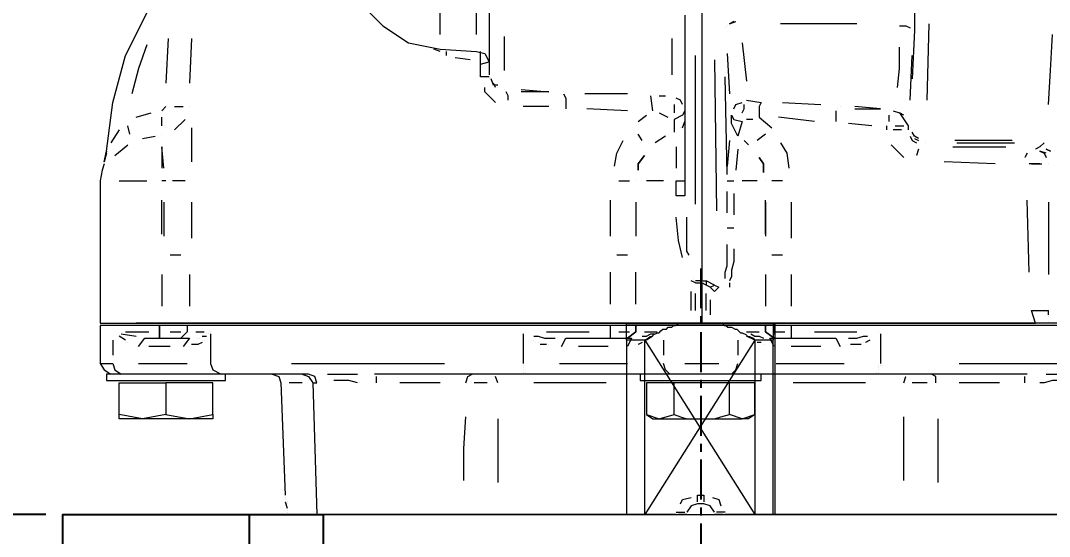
# Model space of a CAD drawing. Header units: millimetres. Extents: x 3426 to 5580, y 1375 to 2906.
# Drawn here: x 3754 to 3958.9, y 2436.8 to 2539.6 of the extents above; entities that cross this region are included whole.
import ezdxf

# ---------------------------------------------------------------- set-up
doc = ezdxf.new("R2010")
doc.units = ezdxf.units.MM
doc.linetypes.add('CENTER', pattern=[50.8, 31.75, -6.35, 6.35, -6.35])
for name, color, linetype in [('IA-DIBUJO', 3, 'Continuous'), ('IA-DIM', 7, 'Continuous'), ('IA-EJES', 4, 'CENTER')]:
    doc.layers.add(name, color=color, linetype=linetype)
doc.styles.add('ING-AMB', font='romans.shx', dxfattribs={"width": 0.75, "oblique": 15})
doc.dimstyles.new('ING-AMB 4', dxfattribs={"dimscale": 4, "dimtxt": 3, "dimasz": 2.5, "dimexe": 1, "dimexo": 1, "dimgap": 1, "dimtad": 1, "dimdec": 0, "dimzin": 0, "dimdsep": 46, "dimtxsty": 'ING-AMB', "dimcen": 0.1, "dimclrd": 7, "dimclre": 7, "dimclrt": 2, "dimadec": 0, "dimazin": 0, "dimtfac": 1, "dimtdec": 0, "dimtmove": 0, "dimatfit": 0, "dimfxl": 1.25, "dimtolj": 1, "dimtzin": 0, "dimarcsym": 1})

# ---------------------------------------------------------------- blocks, each defined once
blk = doc.blocks.new('*D11')
at = {"layer": 'Defpoints', "color": 0, "transparency": 16777216}
for p in [(3763.08, 2441.17), (3499.62, 2271.45), (3762.46, 2271.45)]:
    blk.add_point(p, dxfattribs=at)
at = {"layer": 'IA-DIM', "color": 7, "lineweight": -2, "transparency": 16777216}
for p, q in [((3759.08, 2441.17), (3495.62, 2441.17)), ((3499.62, 2431.17), (3499.62, 2281.45)), ((3758.46, 2271.45), (3495.62, 2271.45))]:
    blk.add_line(p, q, dxfattribs=at)
at = {"layer": 'IA-DIM', "color": 7, "transparency": 16777216}
for points in [[(3497.95, 2431.17), (3501.29, 2431.17), (3499.62, 2441.17)], [(3497.95, 2281.45), (3501.29, 2281.45), (3499.62, 2271.45)]]:
    blk.add_solid(points, dxfattribs=at)
at = {"layer": 'IA-DIM', "color": 2, "transparency": 16777216, "insert": (3489.62, 2356.31), "char_height": 12, "attachment_point": 5, "rotation": 90, "style": 'ING-AMB'}
blk.add_mtext('\\A1;120', dxfattribs=at)
blk = doc.blocks.new('*D25')
at = {"layer": 'Defpoints', "color": 0, "transparency": 16777216}
for p in [(3499.62, 2788.73), (3889.66, 2788.73), (3762.46, 2441.17)]:
    blk.add_point(p, dxfattribs=at)
at = {"layer": 'IA-DIM', "color": 7, "lineweight": -2, "transparency": 16777216}
for p, q in [((3885.66, 2788.73), (3495.62, 2788.73)), ((3499.62, 2451.17), (3499.62, 2778.73)), ((3758.46, 2441.17), (3495.62, 2441.17))]:
    blk.add_line(p, q, dxfattribs=at)
at = {"layer": 'IA-DIM', "color": 7, "transparency": 16777216}
for points in [[(3497.95, 2778.73), (3501.29, 2778.73), (3499.62, 2788.73)], [(3497.95, 2451.17), (3501.29, 2451.17), (3499.62, 2441.17)]]:
    blk.add_solid(points, dxfattribs=at)
at = {"layer": 'IA-DIM', "color": 2, "transparency": 16777216, "insert": (3489.62, 2614.95), "char_height": 12, "attachment_point": 5, "rotation": 90, "style": 'ING-AMB'}
blk.add_mtext('\\A1;355', dxfattribs=at)
blk = doc.blocks.new('*D26')
at = {"layer": 'Defpoints', "color": 0, "transparency": 16777216}
for p in [(3889.66, 2788.73), (3443.72, 1538.54), (3857.07, 1538.54)]:
    blk.add_point(p, dxfattribs=at)
at = {"layer": 'IA-DIM', "color": 7, "lineweight": -2, "transparency": 16777216}
for p, q in [((3885.66, 2788.73), (3439.72, 2788.73)), ((3443.72, 2778.73), (3443.72, 1548.54)), ((3853.07, 1538.54), (3439.72, 1538.54))]:
    blk.add_line(p, q, dxfattribs=at)
at = {"layer": 'IA-DIM', "color": 7, "transparency": 16777216}
for points in [[(3442.05, 2778.73), (3445.38, 2778.73), (3443.72, 2788.73)], [(3442.05, 1548.54), (3445.38, 1548.54), (3443.72, 1538.54)]]:
    blk.add_solid(points, dxfattribs=at)
at = {"layer": 'IA-DIM', "color": 2, "transparency": 16777216, "insert": (3433.72, 2163.63), "char_height": 12, "attachment_point": 5, "rotation": 90, "style": 'ING-AMB'}
blk.add_mtext('\\A1;1227', dxfattribs=at)

msp = doc.modelspace()

# ---------------------------------------------------------------- linework, layer by layer
at = {"layer": 'IA-DIBUJO', "color": 8, "lineweight": 18}
for points in [[(3847.33, 2580.03), (3847.33, 2579.18), (3847.33, 2541.93), (3847.33, 2528.8)], [(3886.27, 2563.52), (3887.12, 2562.25), (3888.39, 2561.82), (3889.66, 2561.4), (3889.66, 2547.43), (3889.66, 2487.74), (3890.51, 2487.74)], [(3771.13, 2513.56), (3770.7, 2511.45), (3771.13, 2513.56), (3772.4, 2523.3), (3774.94, 2532.61), (3779.17, 2541.08), (3780.02, 2542.77), (3788.06, 2556.32), (3788.48, 2558.86), (3788.06, 2556.74)], [(3819.39, 2548.7), (3821.93, 2542.77), (3826.16, 2538.54), (3831.24, 2535.15), (3837.59, 2533.88), (3844.79, 2533.46), (3846.48, 2533.04), (3847.33, 2531.34)], [(3931.99, 2546.58), (3931.99, 2537.69), (3931.57, 2527.96)], [(3837.59, 2536.85), (3837.59, 2541.93)], [(3844.79, 2536.85), (3844.79, 2541.5)], [(3886.27, 2540.66), (3886.27, 2539.81), (3886.27, 2504.67), (3884.58, 2504.67)], [(3894.32, 2538.12), (3894.32, 2538.12)], [(3894.74, 2538.54), (3894.74, 2538.54)], [(3896.01, 2539.39), (3895.16, 2538.96), (3896.43, 2539.39)], [(3895.16, 2538.96), (3895.16, 2538.96)], [(3896.43, 2539.39), (3896.43, 2539.39)], [(3920.56, 2538.96), (3905.32, 2538.96)], [(3929.03, 2538.54), (3930.3, 2538.54), (3931.15, 2538.12)], [(3931.15, 2538.12), (3931.15, 2538.12)], [(3934.53, 2523.72), (3934.96, 2538.96)], [(3783.4, 2536), (3782.98, 2527.11)], [(3788.06, 2536), (3787.64, 2527.11)], [(3850.29, 2536.42), (3850.29, 2529.65)], [(3883.73, 2528.8), (3883.73, 2536)], [(3931.57, 2537.69), (3931.57, 2537.69)], [(3958.66, 2522.88), (3959.09, 2529.65), (3959.51, 2536.85)], [(3779.17, 2534.73), (3777.48, 2530.07), (3776.21, 2524.99)], [(3897.7, 2535.15), (3898.55, 2527.53)], [(3928.61, 2526.26), (3929.03, 2530.07), (3929.03, 2534.31)], [(3837.59, 2533.46), (3836.32, 2533.88)], [(3838.86, 2532.61), (3838.86, 2533.46)], [(3838.86, 2533.46), (3838.86, 2533.46)], [(3843.52, 2531.77), (3840.55, 2532.19)], [(3844.79, 2533.46), (3844.79, 2533.46)], [(3845.63, 2530.92), (3845.63, 2532.19), (3845.63, 2533.46)], [(3888.39, 2502.98), (3888.39, 2532.61)], [(3894.74, 2533.04), (3895.16, 2524.99)], [(3931.15, 2523.72), (3931.57, 2532.61)], [(3847.33, 2528.38), (3845.63, 2528.38), (3845.63, 2530.92), (3847.33, 2531.34)], [(3892.2, 2531.77), (3892.62, 2501.71)], [(3847.33, 2528.8), (3847.33, 2528.8)], [(3847.33, 2527.96), (3847.33, 2527.96)], [(3849.02, 2526.69), (3848.17, 2526.69), (3847.75, 2527.96)], [(3894.74, 2508.91), (3894.32, 2528.38)], [(3848.6, 2523.3), (3846.48, 2525.42), (3846.48, 2526.26)], [(3848.6, 2526.26), (3848.17, 2527.11)], [(3849.02, 2526.26), (3849.02, 2526.26)], [(3850.29, 2525.84), (3850.29, 2525.84)], [(3853.68, 2525.84), (3859.18, 2525.42), (3853.68, 2525.42)], [(3851.14, 2523.72), (3851.14, 2524.57), (3850.71, 2525.42)], [(3850.71, 2525.42), (3850.71, 2525.42)], [(3862.14, 2525.42), (3862.14, 2525.42)], [(3862.14, 2524.99), (3862.57, 2524.15), (3862.57, 2523.3), (3862.57, 2522.03)], [(3874.84, 2524.99), (3866.38, 2524.99)], [(3879.92, 2521.61), (3879.5, 2524.57)], [(3881.19, 2524.57), (3882.46, 2524.57)], [(3885.85, 2522.88), (3885.43, 2523.72), (3884.58, 2524.15)], [(3898.55, 2523.72), (3901.51, 2523.3), (3901.09, 2522.45), (3901.09, 2521.61), (3901.09, 2520.34), (3903.63, 2518.22)], [(3782.13, 2521.61), (3782.98, 2522.45)], [(3784.67, 2522.45), (3786.37, 2522.45)], [(3787.64, 2522.45), (3787.64, 2522.45)], [(3859.18, 2522.45), (3854.1, 2522.45)], [(3874.84, 2521.61), (3866.8, 2522.03)], [(3884.16, 2522.88), (3884.16, 2521.18)], [(3896.01, 2522.03), (3896.43, 2522.88), (3897.7, 2523.3)], [(3897.7, 2521.18), (3898.13, 2522.03), (3898.13, 2522.88)], [(3901.51, 2523.3), (3901.51, 2523.3)], [(3905.75, 2523.3), (3913.37, 2522.88)], [(3916.75, 2522.03), (3916.75, 2522.03)], [(3917.18, 2522.45), (3917.18, 2522.45)], [(3920.14, 2522.03), (3925.22, 2522.03), (3920.14, 2522.45)], [(3928.18, 2522.03), (3928.18, 2522.03)], [(3777.05, 2520.34), (3780.02, 2521.18)], [(3782.13, 2518.64), (3782.13, 2520.34)], [(3786.79, 2519.91), (3786.79, 2519.91)], [(3876.96, 2519.49), (3878.65, 2520.76)], [(3881.19, 2521.18), (3882.89, 2520.34)], [(3886.27, 2521.61), (3885.85, 2520.76), (3884.16, 2519.91), (3884.16, 2517.37)], [(3899.82, 2519.91), (3898.55, 2519.91)], [(3912.1, 2519.49), (3904.9, 2520.34)], [(3916.33, 2521.61), (3916.33, 2520.34), (3916.33, 2519.49)], [(3926.91, 2520.76), (3926.91, 2519.49)], [(3927.76, 2521.61), (3929.03, 2521.18), (3930.72, 2518.64), (3930.72, 2517.8)], [(3929.88, 2520.76), (3929.03, 2521.18)], [(3930.3, 2520.34), (3930.3, 2520.34)], [(3773.67, 2517.8), (3771.97, 2515.26)], [(3775.78, 2516.95), (3775.36, 2518.64)], [(3784.67, 2517.8), (3784.67, 2517.8)], [(3788.06, 2518.22), (3788.06, 2511.45)], [(3885.43, 2518.22), (3885.43, 2518.22)], [(3885.85, 2518.22), (3886.27, 2519.49)], [(3923.53, 2518.64), (3918.87, 2519.07)], [(3926.49, 2517.8), (3926.49, 2518.64)], [(3929.45, 2517.8), (3927.76, 2517.8)], [(3928.18, 2518.64), (3929.88, 2518.64)], [(3930.72, 2518.64), (3930.72, 2518.64)], [(3931.15, 2518.22), (3931.15, 2518.22)], [(3931.15, 2518.22), (3931.15, 2518.22)], [(3778.32, 2516.1), (3780.86, 2516.53)], [(3782.13, 2516.95), (3782.13, 2516.95)], [(3872.3, 2510.6), (3872.73, 2513.14), (3874, 2515.68)], [(3877.81, 2515.68), (3876.96, 2516.95)], [(3876.96, 2516.95), (3876.96, 2516.95)], [(3882.46, 2516.53), (3880.35, 2515.26)], [(3895.16, 2515.68), (3894.74, 2510.6)], [(3898.13, 2515.68), (3898.97, 2514.83)], [(3902.36, 2516.95), (3900.67, 2515.68)], [(3900.67, 2515.68), (3900.67, 2515.68)], [(3931.15, 2516.53), (3931.57, 2515.68), (3932.42, 2515.26)], [(3932.84, 2516.1), (3931.99, 2516.53), (3931.57, 2517.37)], [(3931.57, 2516.53), (3931.57, 2516.53)], [(3931.99, 2516.1), (3932.84, 2515.68)], [(3951.47, 2515.68), (3940.04, 2515.68)], [(3771.13, 2513.56), (3771.13, 2513.56)], [(3771.13, 2513.56), (3771.13, 2513.56)], [(3772.82, 2512.72), (3775.36, 2514.83)], [(3782.56, 2510.18), (3782.13, 2514.41), (3782.13, 2510.18)], [(3884.58, 2514.41), (3884.58, 2513.56), (3884.58, 2512.29), (3884.58, 2510.18)], [(3896.86, 2513.99), (3896.43, 2509.75)], [(3905.32, 2515.26), (3906.59, 2513.14), (3907.02, 2510.18)], [(3929.88, 2512.29), (3927.34, 2514.83)], [(3927.34, 2514.83), (3927.34, 2514.83)], [(3932.84, 2513.99), (3932.42, 2512.72)], [(3934.11, 2515.26), (3934.11, 2515.26)], [(3934.11, 2515.26), (3934.11, 2515.26)], [(3939.61, 2514.41), (3950.2, 2514.41)], [(3940.46, 2515.26), (3951.89, 2515.26)], [(3957.82, 2515.26), (3956.97, 2514.41), (3956.12, 2513.99)], [(3956.12, 2513.99), (3956.12, 2513.99)], [(3956.97, 2514.41), (3956.97, 2514.41)], [(3958.24, 2513.14), (3956.97, 2513.56), (3957.82, 2513.14), (3958.24, 2512.29)], [(3957.82, 2515.26), (3957.82, 2515.26)], [(3770.7, 2511.45), (3770.7, 2511.45)], [(3771.13, 2513.14), (3771.13, 2513.14)], [(3932.42, 2512.72), (3932.42, 2512.72)], [(3948.08, 2511.02), (3937.92, 2511.45)], [(3954.43, 2513.14), (3954.01, 2512.29)], [(3954.01, 2512.29), (3954.01, 2512.29)], [(3958.24, 2512.72), (3958.24, 2512.72)], [(3770.7, 2511.02), (3770.28, 2509.75), (3769.86, 2507.64), (3769.86, 2479.27)], [(3956.97, 2511.02), (3954.85, 2511.02)], [(3955.28, 2511.02), (3957.39, 2511.02)], [(3958.66, 2511.02), (3958.66, 2511.02)], [(3958.66, 2511.02), (3958.66, 2511.02)], [(3773.67, 2507.64), (3779.17, 2507.64)], [(3782.98, 2507.64), (3782.13, 2507.64)], [(3786.79, 2507.64), (3784.25, 2507.64)], [(3873.15, 2507.64), (3875.27, 2507.64)], [(3876.54, 2507.64), (3876.54, 2507.64)], [(3882.04, 2507.64), (3878.65, 2507.64)], [(3884.58, 2504.67), (3884.58, 2507.64)], [(3884.58, 2507.64), (3886.27, 2507.64)], [(3894.74, 2507.64), (3896.01, 2507.64)], [(3900.67, 2507.64), (3897.7, 2507.64)], [(3902.36, 2507.64), (3902.36, 2507.64)], [(3905.75, 2507.64), (3903.63, 2507.64)], [(3894.74, 2501.29), (3894.74, 2505.52)], [(3782.13, 2497.05), (3782.13, 2503.83)], [(3782.56, 2503.4), (3782.56, 2496.63)], [(3788.06, 2503.4), (3788.06, 2496.21)], [(3871.46, 2496.63), (3871.46, 2503.83)], [(3876.54, 2503.4), (3876.54, 2496.63)], [(3876.54, 2503.4), (3876.54, 2496.63)], [(3896.01, 2505.1), (3896.01, 2500.86)], [(3902.36, 2497.05), (3902.36, 2503.83)], [(3902.36, 2503.4), (3902.36, 2496.63)], [(3907.44, 2503.4), (3907.44, 2496.21)], [(3954.85, 2489.43), (3954.43, 2503.83)], [(3958.66, 2503.4), (3958.66, 2489.01)], [(3885.85, 2492.4), (3885, 2495.78), (3884.58, 2500.44)], [(3887.12, 2492.82), (3886.7, 2493.67), (3886.7, 2495.36), (3886.7, 2496.63), (3886.7, 2500.44)], [(3894.74, 2498.32), (3896.01, 2498.32)], [(3894.32, 2488.16), (3894.32, 2489.43), (3894.74, 2490.7), (3894.74, 2491.55), (3894.74, 2493.24), (3894.74, 2494.94)], [(3896.01, 2494.09), (3896.01, 2493.24), (3896.01, 2491.55), (3895.59, 2489.86), (3895.59, 2488.59), (3895.16, 2487.74)], [(3785.94, 2492.82), (3783.83, 2492.82)], [(3874.84, 2492.82), (3872.73, 2492.82)], [(3905.75, 2492.82), (3903.63, 2492.82)], [(3782.13, 2489.01), (3782.13, 2482.66)], [(3787.64, 2489.01), (3787.64, 2482.66)], [(3871.46, 2483.08), (3871.46, 2486.05), (3871.46, 2489.43)], [(3876.54, 2483.08), (3876.54, 2486.05), (3876.54, 2489.43)], [(3902.36, 2489.01), (3902.36, 2482.66)], [(3907.44, 2489.01), (3907.44, 2482.66)], [(3888.39, 2487.32), (3887.54, 2487.74)], [(3887.54, 2487.74), (3887.54, 2487.74)], [(3887.97, 2488.16), (3887.97, 2488.16)], [(3887.97, 2487.74), (3887.97, 2487.74)], [(3889.66, 2487.74), (3888.39, 2487.74)], [(3888.39, 2487.74), (3888.39, 2487.74)], [(3888.39, 2487.74), (3888.39, 2487.74)], [(3888.39, 2487.32), (3888.39, 2487.32)], [(3888.39, 2487.32), (3889.66, 2487.32)], [(3888.39, 2487.32), (3888.39, 2487.32)], [(3889.66, 2487.74), (3889.66, 2487.74)], [(3889.66, 2487.74), (3889.66, 2487.74)], [(3892.2, 2485.62), (3891.35, 2486.47), (3890.51, 2486.89), (3889.66, 2487.32), (3889.66, 2479.27), (3890.51, 2479.27), (3891.35, 2479.27), (3902.36, 2479.27), (3907.44, 2479.27), (3956.12, 2479.27), (3955.28, 2481.81)], [(3889.66, 2487.32), (3889.66, 2487.32)], [(3891.35, 2486.47), (3892.2, 2486.89), (3890.51, 2487.74), (3890.51, 2486.89)], [(3892.2, 2486.89), (3893.05, 2486.47), (3892.2, 2485.62)], [(3895.16, 2487.74), (3895.16, 2487.74)], [(3895.16, 2487.32), (3895.16, 2486.47)], [(3887.54, 2481.81), (3887.54, 2485.62)], [(3888.39, 2481.81), (3888.39, 2485.2)], [(3890.51, 2481.81), (3890.51, 2485.2)], [(3891.35, 2483.93), (3891.35, 2480.97)], [(3955.28, 2481.81), (3958.66, 2481.81)], [(3958.66, 2480.97), (3958.66, 2481.81)], [(3958.66, 2481.81), (3958.66, 2481.81)], [(3769.86, 2479.27), (3782.13, 2479.27), (3787.21, 2479.27)], [(4006.92, 2469.11), (4008.19, 2469.96), (4009.04, 2471.23), (4009.04, 2478.85), (3997.19, 2478.85), (3991.68, 2478.85), (3907.44, 2478.85), (3902.36, 2478.85), (3876.54, 2478.85), (3871.46, 2478.85), (3787.21, 2478.85), (3781.71, 2478.85), (3781.71, 2477.58), (3781.71, 2478.85), (3769.86, 2478.85), (3769.86, 2471.23), (3770.7, 2469.96), (3771.97, 2469.11)], [(3777.05, 2479.27), (3777.05, 2479.27)], [(3777.05, 2479.27), (3777.05, 2479.27)], [(4001.84, 2479.27), (3991.26, 2479.27), (3895.59, 2479.27), (3883.31, 2479.27), (3787.64, 2479.27), (3777.05, 2479.27)], [(3781.71, 2478.85), (3781.71, 2478.85)], [(3787.21, 2478.85), (3787.21, 2477.58), (3785.94, 2476.31)], [(3787.21, 2479.27), (3871.46, 2479.27)], [(3787.64, 2478.85), (3787.64, 2478.85)], [(3787.64, 2478.85), (3787.64, 2478.85)], [(3871.46, 2479.27), (3876.54, 2479.27), (3887.54, 2479.27), (3888.39, 2479.27)], [(3871.46, 2476.31), (3871.46, 2477.58), (3871.46, 2478.85)], [(3873.15, 2479.27), (3871.88, 2479.27)], [(3874.7, 2475.92), (3874.7, 2479.22), (3885.49, 2479.22), (3893.4, 2479.22), (3903.84, 2479.22), (3903.84, 2475.92)], [(3876.54, 2478.85), (3876.54, 2478.85)], [(3876.54, 2478.85), (3876.54, 2478.85)], [(3878.29, 2475.92), (3879.01, 2476.29), (3879.37, 2476.66), (3879.73, 2476.66), (3880.09, 2477.02), (3880.81, 2477.39), (3881.17, 2477.39), (3881.53, 2477.75), (3881.89, 2478.12), (3882.61, 2478.12), (3882.97, 2478.48), (3883.69, 2478.48), (3884.05, 2478.85), (3884.41, 2478.85), (3885.13, 2479.22), (3885.49, 2479.22)], [(3883.31, 2479.27), (3883.31, 2479.27)], [(3883.31, 2479.27), (3883.31, 2479.27)], [(3889.66, 2479.27), (3888.39, 2479.27)], [(3893.4, 2479.22), (3893.76, 2479.22), (3894.12, 2478.85), (3894.48, 2478.85), (3894.84, 2478.48), (3895.56, 2478.48), (3896.28, 2478.12), (3896.64, 2478.12), (3897, 2477.75), (3897.36, 2477.39), (3897.72, 2477.39), (3898.44, 2477.02), (3898.8, 2476.66), (3899.16, 2476.66), (3899.88, 2476.29), (3900.24, 2475.92)], [(3895.59, 2478.85), (3895.59, 2478.85)], [(3895.59, 2478.85), (3895.59, 2478.85)], [(3902.36, 2478.85), (3902.36, 2478.85)], [(3902.36, 2478.85), (3902.36, 2478.85)], [(3903.84, 2479.22), (3904.19, 2479.22), (3904.19, 2477.02), (3904.19, 2479.22), (3904.19, 2475.92), (3904.19, 2441.17)], [(3907.44, 2478.85), (3907.44, 2477.58), (3907.44, 2476.31)], [(3958.24, 2479.27), (3956.12, 2479.27)], [(3958.24, 2479.27), (3957.39, 2479.27)], [(3958.24, 2479.27), (3958.24, 2479.27)], [(3958.66, 2480.54), (3958.66, 2480.54)], [(3958.66, 2479.7), (3958.66, 2479.7)], [(3958.66, 2479.27), (3958.66, 2479.27)], [(3958.66, 2479.27), (3958.66, 2479.27)], [(3774.94, 2475.89), (3773.67, 2476.73)], [(3773.67, 2476.73), (3773.67, 2476.73)], [(3774.09, 2477.16), (3777.05, 2476.73)], [(3774.94, 2477.58), (3779.59, 2477.58)], [(3781.71, 2477.58), (3781.71, 2477.58)], [(3783.83, 2477.58), (3785.94, 2477.58)], [(3788.91, 2477.58), (3790.6, 2477.58)], [(3790.18, 2476.73), (3791.02, 2476.73)], [(3791.02, 2477.16), (3791.02, 2477.16)], [(3791.45, 2477.16), (3791.45, 2477.16)], [(3791.87, 2477.58), (3791.87, 2477.58)], [(3791.87, 2477.16), (3791.87, 2471.23), (3792.29, 2469.96), (3793.99, 2469.11)], [(3854.1, 2477.16), (3854.1, 2471.23)], [(3854.1, 2477.16), (3854.1, 2477.16)], [(3856.22, 2476.73), (3857.06, 2476.73), (3858.33, 2476.31), (3860.45, 2476.31)], [(3858.76, 2477.58), (3867.22, 2477.58)], [(3873.15, 2477.58), (3875.27, 2477.58)], [(3877.81, 2476.73), (3878.65, 2476.73), (3879.5, 2477.16), (3880.35, 2477.16)], [(3878.23, 2477.58), (3880.77, 2477.58)], [(3879.92, 2476.73), (3878.65, 2475.89)], [(3898.55, 2477.58), (3901.09, 2477.58)], [(3900.24, 2475.89), (3898.55, 2476.73)], [(3898.55, 2476.73), (3898.55, 2476.73)], [(3898.97, 2477.16), (3898.97, 2477.16)], [(3899.4, 2477.16), (3900.24, 2476.73), (3901.09, 2476.73), (3901.94, 2476.31)], [(3902.36, 2477.58), (3902.36, 2477.58)], [(3904.05, 2477.58), (3906.17, 2477.58)], [(3912.1, 2477.58), (3920.56, 2477.58)], [(3918.87, 2476.31), (3920.56, 2476.31), (3921.83, 2476.73), (3922.68, 2476.73)], [(3924.8, 2477.58), (3924.8, 2477.58)], [(3925.22, 2477.16), (3925.22, 2471.23)], [(3772.4, 2475.89), (3772.4, 2472.92)], [(3774.94, 2475.46), (3774.94, 2475.46)], [(3775.36, 2475.46), (3775.36, 2475.46)], [(3777.48, 2474.62), (3778.75, 2476.31), (3787.64, 2476.31), (3786.37, 2474.62)], [(3783.83, 2474.62), (3779.59, 2474.62)], [(3787.64, 2476.31), (3787.64, 2476.31)], [(3790.18, 2475.46), (3789.33, 2475.04), (3788.06, 2475.04)], [(3789.33, 2476.31), (3789.33, 2476.31)], [(3789.75, 2476.31), (3789.75, 2476.31)], [(3790.6, 2475.89), (3790.6, 2475.89)], [(3855.79, 2475.89), (3855.79, 2475.89)], [(3856.22, 2475.89), (3856.22, 2475.89)], [(3856.64, 2475.46), (3856.64, 2475.46)], [(3857.06, 2475.46), (3857.06, 2475.46)], [(3858.76, 2475.04), (3857.49, 2475.04)], [(3859.18, 2475.04), (3859.18, 2475.04)], [(3861.72, 2474.62), (3862.57, 2476.31), (3875.69, 2476.31), (3874.84, 2474.62)], [(3862.57, 2476.31), (3862.57, 2476.31)], [(3871.03, 2474.62), (3865.11, 2474.62)], [(3878.29, 2441.17), (3878.29, 2475.92), (3874.7, 2475.92), (3874.7, 2441.17)], [(3876.54, 2475.04), (3876.54, 2475.04)], [(3877.81, 2475.46), (3876.96, 2475.04)], [(3876.96, 2475.04), (3876.96, 2475.04)], [(3878.23, 2475.46), (3878.23, 2475.46)], [(3900.24, 2475.92), (3878.3, 2441.18)], [(3878.3, 2475.92), (3900.24, 2441.18)], [(3878.65, 2475.89), (3878.65, 2475.89)], [(3882.04, 2475.89), (3882.04, 2472.92)], [(3896.86, 2475.89), (3896.86, 2472.92)], [(3903.84, 2441.17), (3903.84, 2475.92), (3900.24, 2475.92), (3900.24, 2441.17)], [(3901.51, 2475.46), (3900.67, 2475.46)], [(3901.94, 2476.31), (3901.94, 2476.31)], [(3901.94, 2475.04), (3901.94, 2475.04)], [(3904.05, 2474.62), (3903.21, 2476.31), (3916.33, 2476.31), (3917.18, 2474.62)], [(3913.37, 2474.62), (3907.44, 2474.62)], [(3916.33, 2476.31), (3916.33, 2476.31)], [(3921.41, 2475.04), (3920.14, 2475.04), (3919.29, 2475.04)], [(3921.83, 2475.46), (3921.83, 2475.46)], [(3923.1, 2475.89), (3922.26, 2475.46)], [(3922.26, 2475.46), (3922.26, 2475.46)], [(3769.86, 2471.23), (3772.4, 2471.23), (3772.82, 2469.96), (3774.09, 2469.11)], [(3777.48, 2471.23), (3787.21, 2471.23)], [(3807.96, 2471.23), (3838.44, 2471.23)], [(3854.1, 2471.23), (3854.1, 2471.23)], [(3854.1, 2470.81), (3854.1, 2470.81)], [(3861.3, 2471.23), (3874.84, 2471.23)], [(3883.31, 2469.11), (3882.46, 2469.96), (3882.04, 2471.23)], [(3886.27, 2471.23), (3893.05, 2471.23)], [(3895.59, 2469.11), (3896.43, 2469.96), (3896.86, 2471.23)], [(3904.48, 2471.23), (3918.02, 2471.23)], [(3924.8, 2470.81), (3924.8, 2470.81)], [(3925.22, 2471.23), (3925.22, 2471.23)], [(3925.22, 2470.81), (3925.22, 2470.81)], [(3940.88, 2471.23), (3971.36, 2471.23)], [(3812.19, 2467.42), (3813.04, 2467.42), (3812.61, 2468.69), (3811.34, 2469.11), (3793.99, 2469.11), (3776.63, 2469.11), (3771.13, 2469.11), (3771.13, 2467.84), (3794.83, 2467.84), (3794.83, 2469.11)], [(3804.15, 2469.11), (3805.42, 2468.69), (3805.84, 2467.42), (3806.69, 2444.98)], [(3810.07, 2469.11), (3811.34, 2468.69), (3812.19, 2467.42), (3813.04, 2441.17), (3807.11, 2441.17)], [(3815.15, 2469.11), (3821.08, 2469.11)], [(3954.43, 2469.11), (3923.95, 2469.11), (3899.82, 2469.11), (3879.08, 2469.11), (3854.95, 2469.11), (3824.47, 2469.11)], [(3824.89, 2467.42), (3824.89, 2468.69)], [(3842.67, 2467.42), (3843.09, 2468.69), (3843.94, 2469.11)], [(3849.02, 2467.42), (3848.6, 2468.69)], [(3848.6, 2468.69), (3848.6, 2468.69)], [(3854.1, 2470.38), (3854.1, 2470.38)], [(3854.1, 2469.96), (3854.1, 2469.96)], [(3854.1, 2469.54), (3854.1, 2469.54)], [(3854.52, 2469.54), (3854.52, 2469.54)], [(3854.52, 2469.11), (3854.52, 2469.11)], [(3854.95, 2469.11), (3854.95, 2469.11)], [(3877.38, 2469.11), (3877.38, 2467.84), (3901.51, 2467.84), (3901.51, 2469.11)], [(3923.95, 2469.11), (3923.95, 2469.11)], [(3924.37, 2469.54), (3924.37, 2469.54)], [(3924.37, 2469.11), (3924.37, 2469.11)], [(3924.8, 2470.38), (3924.8, 2470.38)], [(3924.8, 2469.96), (3924.8, 2469.96)], [(3924.8, 2469.54), (3924.8, 2469.54)], [(3929.88, 2467.42), (3930.3, 2468.69)], [(3930.3, 2468.69), (3930.3, 2468.69)], [(3936.23, 2467.42), (3936.23, 2468.69), (3935.38, 2469.11)], [(3954.01, 2467.42), (3954.01, 2468.69)], [(3958.24, 2469.11), (3964.59, 2469.11)], [(3792.29, 2461.07), (3792.29, 2460.22), (3787.64, 2460.22), (3778.32, 2460.22), (3773.67, 2460.22), (3773.67, 2461.07), (3773.67, 2467.42), (3782.98, 2467.42), (3782.98, 2461.07), (3778.32, 2460.22), (3773.67, 2461.07)], [(3774.09, 2467.84), (3774.09, 2467.84)], [(3782.98, 2461.07), (3787.64, 2460.22), (3792.29, 2461.07), (3792.29, 2467.42), (3782.98, 2467.42)], [(3791.87, 2467.42), (3791.87, 2467.42)], [(3810.07, 2467.42), (3807.53, 2467.42)], [(3821.08, 2467.42), (3819.39, 2467.84), (3817.69, 2467.84), (3816.42, 2467.84)], [(3821.5, 2467.42), (3821.5, 2467.42)], [(3837.59, 2467.42), (3829.55, 2467.42)], [(3846.9, 2467.42), (3844.36, 2467.42)], [(3870.61, 2467.42), (3856.22, 2467.42)], [(3878.65, 2461.07), (3881.19, 2460.22), (3884.16, 2461.07), (3884.16, 2467.42), (3878.65, 2467.42), (3878.65, 2461.07), (3879.92, 2460.22), (3881.19, 2460.22), (3889.66, 2460.22), (3897.7, 2460.22), (3900.24, 2461.07), (3898.97, 2460.22), (3897.7, 2460.22), (3895.16, 2461.07)], [(3880.77, 2467.84), (3880.77, 2467.84)], [(3887.97, 2460.22), (3888.81, 2460.22), (3889.66, 2460.22), (3890.93, 2460.22), (3892.2, 2460.22), (3893.47, 2460.65), (3895.16, 2461.07), (3895.16, 2467.42), (3884.16, 2467.42)], [(3900.24, 2461.07), (3900.24, 2467.42), (3895.16, 2467.42)], [(3898.13, 2467.42), (3898.13, 2467.42)], [(3922.26, 2467.42), (3907.86, 2467.42)], [(3934.53, 2467.42), (3931.57, 2467.42)], [(3948.93, 2467.42), (3940.88, 2467.42)], [(3962.47, 2467.84), (3961.2, 2467.84), (3959.51, 2467.84), (3957.82, 2467.42), (3956.97, 2467.42)], [(3842.25, 2447.95), (3842.25, 2454.3), (3842.67, 2460.65)], [(3842.67, 2460.65), (3842.67, 2460.65)], [(3849.02, 2460.22), (3849.02, 2455.99), (3849.02, 2447.52)], [(3884.16, 2461.07), (3885.43, 2460.65), (3886.7, 2460.22), (3887.54, 2460.22)], [(3929.88, 2447.95), (3929.88, 2452.18), (3929.88, 2460.65)], [(3936.65, 2460.22), (3936.65, 2454.3), (3936.65, 2447.52)], [(3806.69, 2444.98), (3806.69, 2444.98)], [(3806.69, 2444.98), (3806.69, 2444.98)], [(3806.69, 2444.98), (3806.69, 2444.98)], [(3806.69, 2444.98), (3806.69, 2444.98)], [(3806.69, 2444.56), (3806.69, 2444.56)], [(3806.69, 2444.14), (3806.69, 2444.14)], [(3885.43, 2443.29), (3885.85, 2444.14), (3887.54, 2444.56)], [(3888.81, 2443.71), (3888.81, 2444.98), (3890.08, 2444.98), (3890.08, 2443.71)], [(3891.78, 2444.56), (3893.05, 2444.14), (3893.47, 2442.87)], [(3806.69, 2443.71), (3806.69, 2443.71)], [(3806.69, 2443.71), (3807.11, 2442.44)], [(3807.11, 2443.71), (3807.11, 2443.71)], [(3807.11, 2443.29), (3807.11, 2443.29)], [(3807.11, 2442.87), (3807.11, 2442.87)], [(3807.11, 2442.44), (3807.11, 2442.44)], [(3807.11, 2442.02), (3807.11, 2442.02)], [(3892.2, 2441.6), (3891.35, 2442.87), (3890.08, 2443.29), (3888.81, 2443.29), (3887.54, 2442.87), (3886.7, 2441.6)], [(3807.11, 2441.6), (3807.11, 2441.6)], [(3807.11, 2441.6), (3807.11, 2441.6)], [(3807.11, 2441.6), (3807.11, 2441.6)], [(3807.11, 2441.6), (3807.11, 2441.6)], [(3807.11, 2441.17), (3807.11, 2441.17)], [(3807.11, 2441.17), (3807.11, 2441.17)], [(3807.11, 2441.17), (3807.11, 2441.17)], [(3807.11, 2441.17), (3807.11, 2441.17)], [(3808.8, 2441.17), (3811.34, 2441.17)], [(3813.04, 2441.17), (3813.04, 2441.17)], [(3884.58, 2441.17), (3849.02, 2441.17), (3842.25, 2441.17), (3813.04, 2441.17)], [(3814.26, 2441.17), (3964.63, 2441.17), (3964.63, 2432.39), (3814.26, 2432.39), (3814.26, 2430.57)], [(3820.66, 2441.17), (3835.05, 2441.17)], [(3842.25, 2441.17), (3842.25, 2441.17)], [(3844.36, 2441.17), (3847.33, 2441.17)], [(3849.02, 2441.17), (3849.02, 2441.17)], [(3858.33, 2441.17), (3875.69, 2441.17)], [(3884.58, 2441.6), (3886.27, 2441.6)], [(3884.58, 2441.17), (3884.58, 2441.17)], [(3884.58, 2441.17), (3884.58, 2441.17)], [(3885, 2441.17), (3885, 2441.17)], [(3886.7, 2441.17), (3885, 2441.17)], [(3885, 2441.17), (3885, 2441.17)], [(3886.7, 2441.6), (3886.7, 2441.6)], [(3893.89, 2441.17), (3892.2, 2441.17)], [(3892.2, 2441.17), (3892.2, 2441.17)], [(3894.32, 2441.6), (3892.62, 2441.6)], [(3894.32, 2441.6), (3894.32, 2441.6)], [(3894.32, 2441.17), (3894.32, 2441.17)], [(3965.86, 2441.17), (3936.65, 2441.17), (3929.88, 2441.17), (3894.32, 2441.17)], [(3894.32, 2441.17), (3894.32, 2441.17)], [(3894.32, 2441.17), (3894.32, 2441.17)], [(3903.63, 2441.17), (3920.99, 2441.17)], [(3929.88, 2441.17), (3929.88, 2441.17)], [(3931.99, 2441.17), (3934.96, 2441.17)], [(3936.65, 2441.17), (3936.65, 2441.17)], [(3944.27, 2441.17), (3958.66, 2441.17)], [(3951.89, 2441.17), (3951.89, 2441.17)]]:
    msp.add_lwpolyline(points, dxfattribs=at)
for points in [[(3784.67, 2517.8), (3786.79, 2519.91)], [(3896.86, 2516.53), (3895.59, 2519.07), (3895.59, 2520.76), (3896.01, 2519.91), (3897.7, 2519.49)], [(3959.09, 2513.56), (3958.24, 2513.99)], [(3770.7, 2511.45), (3771.13, 2513.14)], [(3878.23, 2512.72), (3876.96, 2511.02), (3876.96, 2509.75), (3876.96, 2511.02)], [(3901.94, 2509.33), (3901.94, 2511.02), (3901.09, 2512.29), (3901.94, 2511.02)], [(3876.54, 2477.58), (3876.54, 2478.85)], [(3902.36, 2478.85), (3902.36, 2477.58)], [(3781.71, 2476.31), (3781.71, 2477.58)], [(3876.54, 2477.58), (3874.84, 2476.31)], [(3904.05, 2476.31), (3902.36, 2477.58)]]:
    msp.add_lwpolyline(points, close=True, dxfattribs=at)
at = {"layer": 'IA-DIBUJO'}
for points in [[(3762.46, 2409.35), (3762.46, 2441.17), (3799.51, 2441.17), (3799.51, 2432.39), (3799.51, 2431.3), (3799.87, 2431.3), (3799.87, 2430.93), (3800.23, 2430.57), (3800.95, 2430.57)], [(3799.51, 2441.17), (3814.26, 2441.17), (3814.26, 2432.39), (3773.25, 2432.39), (3773.25, 2279.86), (3799.51, 2279.86), (3799.51, 2281.33), (3799.87, 2281.33), (3799.87, 2281.69), (3800.23, 2281.69), (3800.23, 2282.06), (3800.95, 2282.06)]]:
    msp.add_lwpolyline(points, dxfattribs=at)
at = {"layer": 'IA-EJES', "ltscale": 0.25}
msp.add_lwpolyline([(3889.45, 2490.19), (3889.45, 2240.39)], dxfattribs=at)

# ---------------------------------------------------------------- dimensions: what is measured, and where the dimension line sits
at = {"layer": 'IA-DIM'}
for base, p1, p2, text, picture, middle in [((3443.72, 1538.54), (3889.66, 2788.73), (3857.07, 1538.54), '1227', '*D26', (3433.72, 2163.63)), ((3499.62, 2788.73), (3762.46, 2441.17), (3889.66, 2788.73), '355', '*D25', (3489.62, 2614.95)), ((3499.62, 2271.45), (3763.08, 2441.17), (3762.46, 2271.45), '120', '*D11', (3489.62, 2356.31))]:
    dim = msp.add_linear_dim(base=base, p1=p1, p2=p2, angle=90, text=text, dimstyle='ING-AMB 4', override={"dimpost": '\\X'}, dxfattribs=at)
    dim.commit()
    dim.dimension.update_dxf_attribs({"geometry": picture, "text_midpoint": middle})

# ---------------------------------------------------------------- leaders
msp.add_leader([(3910.31, 2386.31), (4031.45, 2461.56), (4033.88, 2461.56)], dimstyle='ING-AMB 4', override={"dimasz": 2}, dxfattribs=at)

doc.saveas('drawing.dxf')
